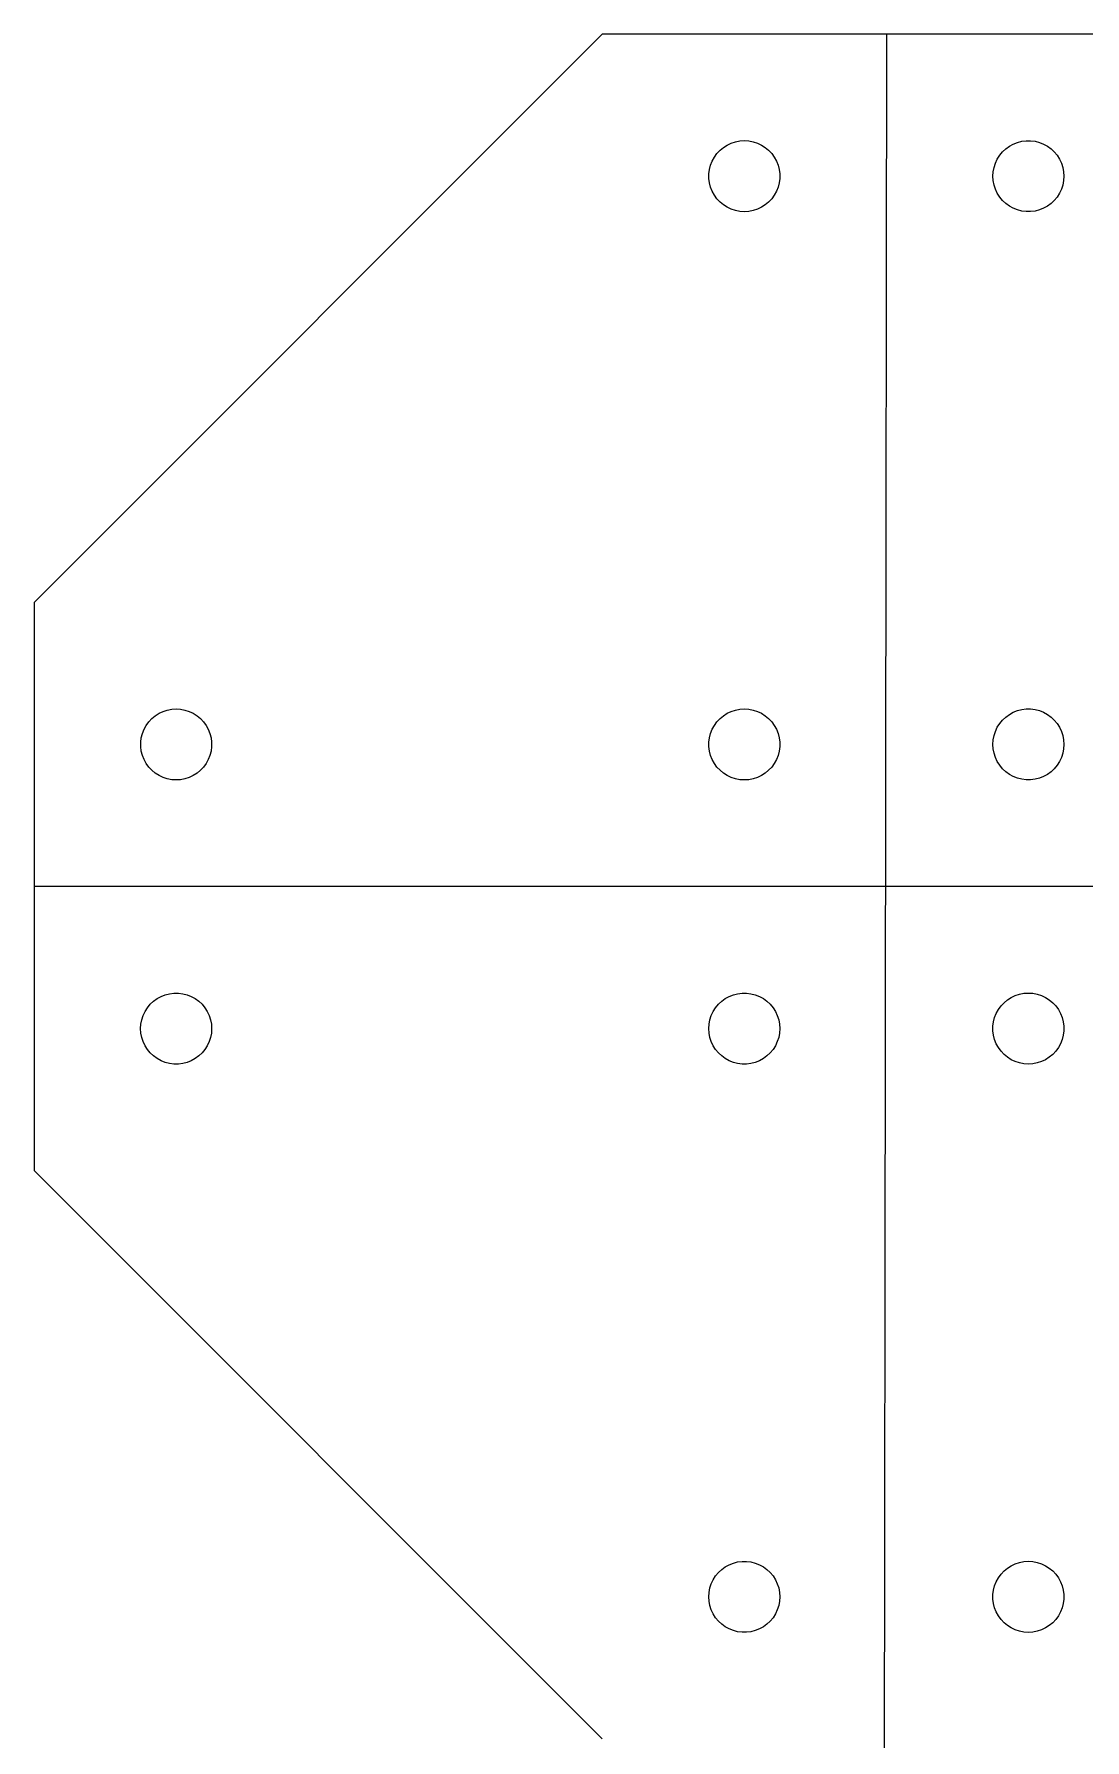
# Model space of a CAD drawing. Extents: x 0 to 490, y 0 to 241.
# Drawn here: x 0.4 to 74.4, y 120.2 to 240.3 of the extents above; entities that cross this region are included whole.
import ezdxf

# ---------------------------------------------------------------- set-up
doc = ezdxf.new("R2010")
doc.units = 0
doc.layers.add('LAYER_1', color=7, linetype='CONTINUOUS')

msp = doc.modelspace()

# ---------------------------------------------------------------- linework, layer by layer
at = {"layer": 'LAYER_1', "color": 7}
for p, q in [((40.423332, 240.282221), (0.423333, 200.282222)), ((80.423332, 240.282215), (40.423332, 240.282221)), ((60.423332, 240.282221), (60.141104, 0.14111)), ((48.312527, 231.621822), (48.497044, 231.875822)), ((48.497044, 231.875822), (48.711928, 232.104623)), ((48.711928, 232.104623), (48.953821, 232.304721)), ((48.953821, 232.304721), (49.21894, 232.473022)), ((49.21894, 232.473022), (49.503025, 232.606623)), ((49.503025, 232.606623), (49.801645, 232.703623)), ((49.801645, 232.703623), (50.110029, 232.762522)), ((50.110029, 232.762522), (50.423324, 232.782221)), ((50.423324, 232.782221), (50.736675, 232.762522)), ((50.736675, 232.762522), (51.045059, 232.703623)), ((51.045059, 232.703623), (51.34365, 232.606623)), ((51.34365, 232.606623), (51.627735, 232.473022)), ((51.627735, 232.473022), (51.892798, 232.304721)), ((51.892798, 232.304721), (52.134719, 232.104623)), ((52.134719, 232.104623), (52.349603, 231.875822)), ((52.349603, 231.875822), (52.534148, 231.621822)), ((68.232552, 231.486615), (68.400782, 231.751715)), ((68.400782, 231.751715), (68.600902, 231.993616)), ((68.600902, 231.993616), (68.829762, 232.208514)), ((68.829762, 232.208514), (69.083762, 232.393014)), ((69.083762, 232.393014), (69.358882, 232.544314)), ((69.358882, 232.544314), (69.650782, 232.659816)), ((69.650782, 232.659816), (69.954872, 232.737915)), ((69.954872, 232.737915), (70.266352, 232.777314)), ((70.266352, 232.777314), (70.580332, 232.777314)), ((70.580332, 232.777314), (70.891732, 232.737915)), ((70.891732, 232.737915), (71.195832, 232.659816)), ((71.195832, 232.659816), (71.487732, 232.544314)), ((71.487732, 232.544314), (71.762932, 232.393014)), ((71.762932, 232.393014), (72.016932, 232.208514)), ((72.016932, 232.208514), (72.245732, 231.993616)), ((72.245732, 231.993616), (72.445832, 231.751715)), ((72.445832, 231.751715), (72.614132, 231.486615)), ((47.928225, 230.439221), (47.967623, 230.750622)), ((47.967623, 230.750622), (48.045743, 231.054722)), ((48.045743, 231.054722), (48.161228, 231.346622)), ((48.161228, 231.346622), (48.312527, 231.621822)), ((52.534148, 231.621822), (52.685391, 231.346622)), ((52.685391, 231.346622), (52.800989, 231.054722)), ((52.800989, 231.054722), (52.879052, 230.750622)), ((52.879052, 230.750622), (52.918394, 230.439221)), ((67.923332, 230.282215), (67.943031, 230.595516)), ((67.943032, 230.595516), (68.001872, 230.903914)), ((68.001872, 230.903914), (68.098882, 231.202516)), ((68.098882, 231.202516), (68.232552, 231.486615)), ((72.614132, 231.486615), (72.747732, 231.202516)), ((72.747732, 231.202516), (72.844732, 230.903914)), ((72.844732, 230.903914), (72.903632, 230.595516)), ((72.903632, 230.595516), (72.923331, 230.282215)), ((47.928225, 230.125221), (47.928225, 230.439221)), ((47.967623, 229.813721), (47.928225, 230.125221)), ((48.045743, 229.50962), (47.967623, 229.813721)), ((48.161228, 229.217721), (48.045743, 229.50962)), ((52.800989, 229.50962), (52.685391, 229.217721)), ((52.879052, 229.813721), (52.800989, 229.50962)), ((52.918394, 230.125221), (52.879052, 229.813721)), ((52.918394, 230.439221), (52.918394, 230.125221)), ((67.943032, 229.968915), (67.923333, 230.282215)), ((68.001872, 229.660516), (67.943032, 229.968915)), ((68.098882, 229.361914), (68.001872, 229.660516)), ((68.232552, 229.077815), (68.098882, 229.361914)), ((72.747732, 229.361914), (72.614132, 229.077815)), ((72.844732, 229.660516), (72.747732, 229.361914)), ((72.903632, 229.968915), (72.844732, 229.660516)), ((72.923332, 230.282215), (72.903633, 229.968915)), ((48.312527, 228.942622), (48.161228, 229.217721)), ((48.497044, 228.688622), (48.312527, 228.942622)), ((48.711928, 228.459822), (48.497044, 228.688622)), ((48.953821, 228.259622), (48.711928, 228.459822)), ((49.21894, 228.091423), (48.953821, 228.259622)), ((51.892798, 228.259622), (51.627735, 228.091423)), ((52.134719, 228.459822), (51.892798, 228.259622)), ((52.349603, 228.688622), (52.134719, 228.459822)), ((52.534148, 228.942622), (52.349603, 228.688622)), ((52.685391, 229.217721), (52.534148, 228.942622)), ((68.400782, 228.812715), (68.232552, 229.077815)), ((68.600902, 228.570814), (68.400782, 228.812715)), ((68.829762, 228.355916), (68.600902, 228.570814)), ((69.083762, 228.171416), (68.829762, 228.355916)), ((69.358882, 228.020114), (69.083762, 228.171416)), ((71.762932, 228.171416), (71.487732, 228.020114)), ((72.016932, 228.355916), (71.762932, 228.171416)), ((72.245732, 228.570814), (72.016932, 228.355916)), ((72.445832, 228.812715), (72.245732, 228.570814)), ((72.614132, 229.077815), (72.445832, 228.812715)), ((49.503025, 227.957822), (49.21894, 228.091423)), ((49.801645, 227.860723), (49.503025, 227.957822)), ((50.110029, 227.801922), (49.801645, 227.860723)), ((50.423324, 227.782223), (50.110029, 227.801922)), ((50.736675, 227.801922), (50.423324, 227.782223)), ((51.045059, 227.860723), (50.736675, 227.801922)), ((51.34365, 227.957822), (51.045059, 227.860723)), ((51.627735, 228.091423), (51.34365, 227.957822)), ((69.650782, 227.904515), (69.358882, 228.020114)), ((69.954872, 227.826515), (69.650782, 227.904515)), ((70.266352, 227.787114), (69.954872, 227.826515)), ((70.580332, 227.787114), (70.266352, 227.787114)), ((70.891732, 227.826515), (70.580332, 227.787114)), ((71.195832, 227.904515), (70.891732, 227.826515)), ((71.487732, 228.020114), (71.195832, 227.904515)), ((0.423333, 200.282222), (0.423333, 160.282231)), ((8.711932, 192.104622), (8.953833, 192.304722)), ((8.953833, 192.304722), (9.218933, 192.473022)), ((9.218933, 192.473022), (9.503032, 192.606622)), ((9.503032, 192.606622), (9.801634, 192.703622)), ((9.801634, 192.703622), (10.110033, 192.762522)), ((10.110033, 192.762522), (10.423333, 192.782221)), ((10.423333, 192.782222), (10.736634, 192.762523)), ((10.736634, 192.762522), (11.045032, 192.703622)), ((11.045032, 192.703622), (11.343634, 192.606622)), ((11.343634, 192.606622), (11.627733, 192.473022)), ((11.627733, 192.473022), (11.892833, 192.304722)), ((11.892833, 192.304722), (12.134734, 192.104622)), ((48.711928, 192.104622), (48.953821, 192.304722)), ((48.953821, 192.304722), (49.21894, 192.473022)), ((49.21894, 192.473022), (49.503025, 192.606622)), ((49.503025, 192.606622), (49.801645, 192.703622)), ((49.801645, 192.703622), (50.110029, 192.762522)), ((50.110029, 192.762522), (50.423324, 192.782221)), ((50.423324, 192.782222), (50.736675, 192.762523)), ((50.736675, 192.762522), (51.045059, 192.703622)), ((51.045059, 192.703622), (51.34365, 192.606622)), ((51.34365, 192.606622), (51.627735, 192.473022)), ((51.627735, 192.473022), (51.892798, 192.304722)), ((51.892798, 192.304722), (52.134719, 192.104622)), ((68.600902, 191.99362), (68.829762, 192.208504)), ((68.829762, 192.208504), (69.083762, 192.393021)), ((69.083762, 192.393021), (69.358882, 192.54432)), ((69.358882, 192.54432), (69.650782, 192.659806)), ((69.650782, 192.659806), (69.954872, 192.737925)), ((69.954872, 192.737925), (70.266352, 192.777323)), ((70.266352, 192.777323), (70.580332, 192.777323)), ((70.580332, 192.777323), (70.891732, 192.737925)), ((70.891732, 192.737925), (71.195832, 192.659806)), ((71.195832, 192.659806), (71.487732, 192.54432)), ((71.487732, 192.54432), (71.762932, 192.393021)), ((71.762932, 192.393021), (72.016932, 192.208504)), ((72.016932, 192.208504), (72.245732, 191.99362)), ((7.967633, 190.750622), (8.045732, 191.054722)), ((8.045732, 191.054722), (8.161234, 191.346622)), ((8.161234, 191.346622), (8.312534, 191.621822)), ((8.312534, 191.621822), (8.497034, 191.875822)), ((8.497034, 191.875822), (8.711932, 192.104622)), ((12.134734, 192.104622), (12.349632, 191.875822)), ((12.349632, 191.875822), (12.534132, 191.621822)), ((12.534132, 191.621822), (12.685435, 191.346622)), ((12.685435, 191.346622), (12.801033, 191.054722)), ((12.801033, 191.054722), (12.879033, 190.750622)), ((47.967623, 190.750622), (48.045743, 191.054722)), ((48.045743, 191.054722), (48.161228, 191.346622)), ((48.161228, 191.346622), (48.312527, 191.621822)), ((48.312527, 191.621822), (48.497044, 191.875822)), ((48.497044, 191.875822), (48.711928, 192.104622)), ((52.134719, 192.104622), (52.349603, 191.875822)), ((52.349603, 191.875822), (52.534148, 191.621822)), ((52.534148, 191.621822), (52.685391, 191.346622)), ((52.685391, 191.346622), (52.800989, 191.054722)), ((52.800989, 191.054722), (52.879052, 190.750622)), ((68.001872, 190.903904), (68.098882, 191.202523)), ((68.098882, 191.202523), (68.232552, 191.486608)), ((68.232552, 191.486608), (68.400782, 191.751727)), ((68.400782, 191.751727), (68.600902, 191.99362)), ((72.245732, 191.99362), (72.445832, 191.751727)), ((72.445832, 191.751727), (72.614132, 191.486608)), ((72.614132, 191.486608), (72.747732, 191.202523)), ((72.747732, 191.202523), (72.844732, 190.903904)), ((7.928235, 190.439222), (7.967633, 190.750622)), ((7.928235, 190.125242), (7.928235, 190.439222)), ((7.967633, 189.813762), (7.928235, 190.125242)), ((8.045732, 189.509672), (7.967633, 189.813762)), ((12.879033, 189.813762), (12.801033, 189.509672)), ((12.879033, 190.750622), (12.918434, 190.439222)), ((12.918434, 190.125242), (12.879033, 189.813762)), ((12.918434, 190.439222), (12.918434, 190.125242)), ((47.928225, 190.439222), (47.967623, 190.750622)), ((47.928225, 190.125242), (47.928225, 190.439222)), ((47.967623, 189.813762), (47.928225, 190.125242)), ((48.045743, 189.509672), (47.967623, 189.813762)), ((52.879052, 189.813762), (52.800989, 189.509672)), ((52.879052, 190.750622), (52.918394, 190.439222)), ((52.918394, 190.125242), (52.879052, 189.813762)), ((52.918394, 190.439222), (52.918394, 190.125242)), ((67.923332, 190.282225), (67.943031, 190.595519)), ((67.943032, 189.968873), (67.923333, 190.282225)), ((67.943032, 190.595519), (68.001872, 190.903904)), ((68.001872, 189.660489), (67.943032, 189.968873)), ((72.844732, 190.903904), (72.903632, 190.595519)), ((72.903632, 189.968873), (72.844732, 189.660489)), ((72.903632, 190.595519), (72.923331, 190.282225)), ((72.923332, 190.282225), (72.903633, 189.968873)), ((8.161234, 189.217772), (8.045732, 189.509672)), ((8.312534, 188.942652), (8.161234, 189.217772)), ((8.497034, 188.688652), (8.312534, 188.942652)), ((8.711932, 188.459792), (8.497034, 188.688652)), ((12.349632, 188.688652), (12.134734, 188.459792)), ((12.534132, 188.942652), (12.349632, 188.688652)), ((12.685435, 189.217772), (12.534132, 188.942652)), ((12.801033, 189.509672), (12.685435, 189.217772)), ((48.161228, 189.217772), (48.045743, 189.509672)), ((48.312527, 188.942652), (48.161228, 189.217772)), ((48.497044, 188.688652), (48.312527, 188.942652)), ((48.711928, 188.459792), (48.497044, 188.688652)), ((52.349603, 188.688652), (52.134719, 188.459792)), ((52.534148, 188.942652), (52.349603, 188.688652)), ((52.685391, 189.217772), (52.534148, 188.942652)), ((52.800989, 189.509672), (52.685391, 189.217772)), ((68.098882, 189.361898), (68.001872, 189.660489)), ((68.232552, 189.077813), (68.098882, 189.361898)), ((68.400782, 188.81275), (68.232552, 189.077813)), ((68.600902, 188.570829), (68.400782, 188.81275)), ((68.829762, 188.355945), (68.600902, 188.570829)), ((72.245732, 188.570829), (72.016932, 188.355945)), ((72.445832, 188.81275), (72.245732, 188.570829)), ((72.614132, 189.077813), (72.445832, 188.81275)), ((72.747732, 189.361898), (72.614132, 189.077813)), ((72.844732, 189.660489), (72.747732, 189.361898)), ((8.953833, 188.259672), (8.711932, 188.459792)), ((9.218933, 188.091442), (8.953833, 188.259672)), ((9.503032, 187.957772), (9.218933, 188.091442)), ((9.801634, 187.860762), (9.503032, 187.957772)), ((10.110033, 187.801922), (9.801634, 187.860762)), ((10.423333, 187.782222), (10.110033, 187.801921)), ((10.736634, 187.801922), (10.423333, 187.782223)), ((11.045032, 187.860762), (10.736634, 187.801922)), ((11.343634, 187.957772), (11.045032, 187.860762)), ((11.627733, 188.091442), (11.343634, 187.957772)), ((11.892833, 188.259672), (11.627733, 188.091442)), ((12.134734, 188.459792), (11.892833, 188.259672)), ((48.953821, 188.259672), (48.711928, 188.459792)), ((49.21894, 188.091442), (48.953821, 188.259672)), ((49.503025, 187.957772), (49.21894, 188.091442)), ((49.801645, 187.860762), (49.503025, 187.957772)), ((50.110029, 187.801922), (49.801645, 187.860762)), ((50.423324, 187.782222), (50.110029, 187.801921)), ((50.736675, 187.801922), (50.423324, 187.782223)), ((51.045059, 187.860762), (50.736675, 187.801922)), ((51.34365, 187.957772), (51.045059, 187.860762)), ((51.627735, 188.091442), (51.34365, 187.957772)), ((51.892798, 188.259672), (51.627735, 188.091442)), ((52.134719, 188.459792), (51.892798, 188.259672)), ((69.083762, 188.1714), (68.829762, 188.355945)), ((69.358882, 188.020157), (69.083762, 188.1714)), ((69.650782, 187.904559), (69.358882, 188.020157)), ((69.954872, 187.826496), (69.650782, 187.904559)), ((70.266352, 187.787154), (69.954872, 187.826496)), ((70.580332, 187.787154), (70.266352, 187.787154)), ((70.891732, 187.826496), (70.580332, 187.787154)), ((71.195832, 187.904559), (70.891732, 187.826496)), ((71.487732, 188.020157), (71.195832, 187.904559)), ((71.762932, 188.1714), (71.487732, 188.020157)), ((72.016932, 188.355945), (71.762932, 188.1714)), ((120.423325, 180.282216), (0.423333, 180.28223)), ((8.232532, 171.486634), (8.400833, 171.751697)), ((8.400833, 171.751697), (8.600931, 171.993618)), ((8.600931, 171.993618), (8.829731, 172.208502)), ((8.829731, 172.208502), (9.083731, 172.393047)), ((9.083731, 172.393047), (9.358932, 172.54429)), ((9.358932, 172.54429), (9.650832, 172.659888)), ((9.650832, 172.659888), (9.954932, 172.737951)), ((9.954932, 172.737951), (10.266333, 172.777292)), ((10.266333, 172.777292), (10.580333, 172.777292)), ((10.580333, 172.777292), (10.891833, 172.737951)), ((10.891833, 172.737951), (11.195933, 172.659888)), ((11.195933, 172.659888), (11.487833, 172.54429)), ((11.487833, 172.54429), (11.762932, 172.393047)), ((11.762932, 172.393047), (12.016932, 172.208502)), ((12.016932, 172.208502), (12.245732, 171.993618)), ((12.245732, 171.993618), (12.445932, 171.751697)), ((12.445932, 171.751697), (12.614131, 171.486634)), ((48.232532, 171.486634), (48.400832, 171.751697)), ((48.400832, 171.751697), (48.600932, 171.993618)), ((48.600932, 171.993618), (48.829732, 172.208502)), ((48.829732, 172.208502), (49.083732, 172.393047)), ((49.083732, 172.393047), (49.358932, 172.54429)), ((49.358932, 172.54429), (49.650832, 172.659888)), ((49.650832, 172.659888), (49.954932, 172.737951)), ((49.954932, 172.737951), (50.266332, 172.777292)), ((50.266332, 172.777292), (50.580312, 172.777292)), ((50.580312, 172.777292), (50.891792, 172.737951)), ((50.891792, 172.737951), (51.195882, 172.659888)), ((51.195882, 172.659888), (51.487782, 172.54429)), ((51.487782, 172.54429), (51.762902, 172.393047)), ((51.762902, 172.393047), (52.016902, 172.208502)), ((52.016902, 172.208502), (52.245762, 171.993618)), ((52.245762, 171.993618), (52.445882, 171.751697)), ((52.445882, 171.751697), (52.614112, 171.486634)), ((68.31251, 171.621786), (68.497055, 171.875786)), ((68.497055, 171.875786), (68.711939, 172.104646)), ((68.711939, 172.104646), (68.95386, 172.304766)), ((68.95386, 172.304766), (69.218923, 172.472996)), ((69.218923, 172.472996), (69.503008, 172.606666)), ((69.503008, 172.606666), (69.801599, 172.703676)), ((69.801599, 172.703676), (70.109983, 172.762516)), ((70.109983, 172.762516), (70.423334, 172.782216)), ((70.423334, 172.782216), (70.736629, 172.762517)), ((70.736629, 172.762516), (71.045014, 172.703676)), ((71.045014, 172.703676), (71.343633, 172.606666)), ((71.343633, 172.606666), (71.627718, 172.472996)), ((71.627718, 172.472996), (71.892837, 172.304766)), ((71.892837, 172.304766), (72.13473, 172.104646)), ((72.13473, 172.104646), (72.349614, 171.875786)), ((72.349614, 171.875786), (72.534131, 171.621786)), ((7.923332, 170.282222), (7.943032, 170.595574)), ((7.943032, 170.595574), (8.001931, 170.903958)), ((8.001931, 170.903958), (8.098931, 171.202549)), ((8.098931, 171.202549), (8.232532, 171.486634)), ((12.614131, 171.486634), (12.747732, 171.202549)), ((12.747732, 171.202549), (12.844831, 170.903958)), ((12.844831, 170.903958), (12.903632, 170.595574)), ((12.903632, 170.595574), (12.923331, 170.282222)), ((47.923332, 170.282222), (47.943031, 170.595574)), ((47.943032, 170.595574), (48.001932, 170.903958)), ((48.001932, 170.903958), (48.098932, 171.202549)), ((48.098932, 171.202549), (48.232532, 171.486634)), ((52.614112, 171.486634), (52.747782, 171.202549)), ((52.747782, 171.202549), (52.844792, 170.903958)), ((52.844792, 170.903958), (52.903632, 170.595574)), ((52.903632, 170.595574), (52.923331, 170.282222)), ((67.928264, 170.439196), (67.967606, 170.750676)), ((67.967606, 170.750676), (68.045669, 171.054766)), ((68.045669, 171.054766), (68.161267, 171.346666)), ((68.161267, 171.346666), (68.31251, 171.621786)), ((72.534131, 171.621786), (72.68543, 171.346666)), ((72.68543, 171.346666), (72.800916, 171.054766)), ((72.800916, 171.054766), (72.879035, 170.750676)), ((72.879035, 170.750676), (72.918433, 170.439196)), ((7.943032, 169.968927), (7.923332, 170.282222)), ((8.001931, 169.660543), (7.943032, 169.968927)), ((8.098931, 169.361924), (8.001931, 169.660543)), ((8.232532, 169.077839), (8.098931, 169.361924)), ((12.747732, 169.361924), (12.614131, 169.077839)), ((12.844831, 169.660543), (12.747732, 169.361924)), ((12.903632, 169.968927), (12.844831, 169.660543)), ((12.923331, 170.282222), (12.903632, 169.968927)), ((47.943032, 169.968927), (47.923333, 170.282222)), ((48.001932, 169.660543), (47.943032, 169.968927)), ((48.098932, 169.361924), (48.001932, 169.660543)), ((48.232532, 169.077839), (48.098932, 169.361924)), ((52.747782, 169.361924), (52.614112, 169.077839)), ((52.844792, 169.660543), (52.747782, 169.361924)), ((52.903632, 169.968927), (52.844792, 169.660543)), ((52.923332, 170.282222), (52.903633, 169.968927)), ((67.928264, 170.125216), (67.928264, 170.439196)), ((67.967606, 169.813816), (67.928264, 170.125216)), ((68.045669, 169.509716), (67.967606, 169.813816)), ((68.161267, 169.217816), (68.045669, 169.509716)), ((72.800916, 169.509716), (72.68543, 169.217816)), ((72.879035, 169.813816), (72.800916, 169.509716)), ((72.918433, 170.125216), (72.879035, 169.813816)), ((72.918433, 170.439196), (72.918433, 170.125216)), ((8.400833, 168.812719), (8.232532, 169.077839)), ((8.600931, 168.570827), (8.400833, 168.812719)), ((8.829731, 168.355943), (8.600931, 168.570827)), ((9.083731, 168.171426), (8.829731, 168.355943)), ((9.358932, 168.020126), (9.083731, 168.171426)), ((11.762932, 168.171426), (11.487833, 168.020126)), ((12.016932, 168.355943), (11.762932, 168.171426)), ((12.245732, 168.570827), (12.016932, 168.355943)), ((12.445932, 168.812719), (12.245732, 168.570827)), ((12.614131, 169.077839), (12.445932, 168.812719)), ((48.400832, 168.812719), (48.232532, 169.077839)), ((48.600932, 168.570827), (48.400832, 168.812719)), ((48.829732, 168.355943), (48.600932, 168.570827)), ((49.083732, 168.171426), (48.829732, 168.355943)), ((49.358932, 168.020126), (49.083732, 168.171426)), ((51.762902, 168.171426), (51.487782, 168.020126)), ((52.016902, 168.355943), (51.762902, 168.171426)), ((52.245762, 168.570827), (52.016902, 168.355943)), ((52.445882, 168.812719), (52.245762, 168.570827)), ((52.614112, 169.077839), (52.445882, 168.812719)), ((68.31251, 168.942616), (68.161267, 169.217816)), ((68.497055, 168.688616), (68.31251, 168.942616)), ((68.711939, 168.459816), (68.497055, 168.688616)), ((68.95386, 168.259716), (68.711939, 168.459816)), ((69.218923, 168.091416), (68.95386, 168.259716)), ((71.892837, 168.259716), (71.627718, 168.091416)), ((72.13473, 168.459816), (71.892837, 168.259716)), ((72.349614, 168.688616), (72.13473, 168.459816)), ((72.534131, 168.942616), (72.349614, 168.688616)), ((72.68543, 169.217816), (72.534131, 168.942616)), ((9.650832, 167.904641), (9.358932, 168.020126)), ((9.954932, 167.826522), (9.650832, 167.904641)), ((10.266333, 167.787124), (9.954932, 167.826522)), ((10.580333, 167.787124), (10.266333, 167.787124)), ((10.891833, 167.826522), (10.580333, 167.787124)), ((11.195933, 167.904641), (10.891833, 167.826522)), ((11.487833, 168.020126), (11.195933, 167.904641)), ((49.650832, 167.904641), (49.358932, 168.020126)), ((49.954932, 167.826522), (49.650832, 167.904641)), ((50.266332, 167.787124), (49.954932, 167.826522)), ((50.580312, 167.787124), (50.266332, 167.787124)), ((50.891792, 167.826522), (50.580312, 167.787124)), ((51.195882, 167.904641), (50.891792, 167.826522)), ((51.487782, 168.020126), (51.195882, 167.904641)), ((69.503008, 167.957816), (69.218923, 168.091416)), ((69.801599, 167.860816), (69.503008, 167.957816)), ((70.109983, 167.801916), (69.801599, 167.860816)), ((70.423334, 167.782216), (70.109983, 167.801915)), ((70.736629, 167.801916), (70.423334, 167.782217)), ((71.045014, 167.860816), (70.736629, 167.801916)), ((71.343633, 167.957816), (71.045014, 167.860816)), ((71.627718, 168.091416), (71.343633, 167.957816)), ((0.423333, 160.282231), (40.423332, 120.282232)), ((48.600932, 131.993633), (48.829732, 132.208531)), ((48.829732, 132.208531), (49.083732, 132.393031)), ((49.083732, 132.393031), (49.358932, 132.544333)), ((49.358932, 132.544333), (49.650832, 132.659931)), ((49.650832, 132.659931), (49.954932, 132.737932)), ((49.954932, 132.737932), (50.266332, 132.777333)), ((50.266332, 132.777333), (50.580312, 132.777333)), ((50.580312, 132.777333), (50.891792, 132.737932)), ((50.891792, 132.737932), (51.195882, 132.659931)), ((51.195882, 132.659931), (51.487782, 132.544333)), ((51.487782, 132.544333), (51.762902, 132.393031)), ((51.762902, 132.393031), (52.016902, 132.208531)), ((52.016902, 132.208531), (52.245762, 131.993633)), ((68.497055, 131.875816), (68.711939, 132.104617)), ((68.711939, 132.104617), (68.95386, 132.304817)), ((68.95386, 132.304817), (69.218923, 132.473016)), ((69.218923, 132.473016), (69.503008, 132.606617)), ((69.503008, 132.606617), (69.801599, 132.703715)), ((69.801599, 132.703715), (70.109983, 132.762516)), ((70.109983, 132.762516), (70.423334, 132.782215)), ((70.423334, 132.782215), (70.736629, 132.762516)), ((70.736629, 132.762516), (71.045014, 132.703715)), ((71.045014, 132.703715), (71.343633, 132.606617)), ((71.343633, 132.606617), (71.627718, 132.473016)), ((71.627718, 132.473016), (71.892837, 132.304817)), ((71.892837, 132.304817), (72.13473, 132.104617)), ((72.13473, 132.104617), (72.349614, 131.875816)), ((47.943032, 130.595532), (48.001932, 130.903931)), ((48.001932, 130.903931), (48.098932, 131.202533)), ((48.098932, 131.202533), (48.232532, 131.486632)), ((48.232532, 131.486632), (48.400832, 131.751732)), ((48.400832, 131.751732), (48.600932, 131.993633)), ((52.245762, 131.993633), (52.445882, 131.751732)), ((52.445882, 131.751732), (52.614112, 131.486632)), ((52.614112, 131.486632), (52.747782, 131.202533)), ((52.747782, 131.202533), (52.844792, 130.903931)), ((52.844792, 130.903931), (52.903632, 130.595532)), ((67.967606, 130.750718), (68.045669, 131.054818)), ((68.045669, 131.054818), (68.161267, 131.346717)), ((68.161267, 131.346717), (68.31251, 131.621816)), ((68.31251, 131.621816), (68.497055, 131.875816)), ((72.349614, 131.875816), (72.534131, 131.621816)), ((72.534131, 131.621816), (72.68543, 131.346717)), ((72.68543, 131.346717), (72.800916, 131.054818)), ((72.800916, 131.054818), (72.879035, 130.750718)), ((47.923332, 130.282232), (47.943031, 130.595532)), ((47.943032, 129.968931), (47.923333, 130.282232)), ((48.001932, 129.660533), (47.943032, 129.968931)), ((52.903632, 129.968931), (52.844792, 129.660533)), ((52.903632, 130.595532), (52.923331, 130.282232)), ((52.923332, 130.282232), (52.903633, 129.968931)), ((67.928264, 130.439218), (67.967606, 130.750718)), ((67.928264, 130.125217), (67.928264, 130.439218)), ((67.967606, 129.813816), (67.928264, 130.125217)), ((68.045669, 129.509716), (67.967606, 129.813816)), ((72.879035, 129.813816), (72.800916, 129.509716)), ((72.879035, 130.750718), (72.918433, 130.439218)), ((72.918433, 130.125217), (72.879035, 129.813816)), ((72.918433, 130.439218), (72.918433, 130.125217)), ((48.098932, 129.36193), (48.001932, 129.660533)), ((48.232532, 129.077831), (48.098932, 129.36193)), ((48.400832, 128.812732), (48.232532, 129.077831)), ((48.600932, 128.57083), (48.400832, 128.812732)), ((48.829732, 128.355932), (48.600932, 128.57083)), ((52.245762, 128.57083), (52.016902, 128.355932)), ((52.445882, 128.812732), (52.245762, 128.57083)), ((52.614112, 129.077831), (52.445882, 128.812732)), ((52.747782, 129.36193), (52.614112, 129.077831)), ((52.844792, 129.660533), (52.747782, 129.36193)), ((68.161267, 129.217816), (68.045669, 129.509716)), ((68.31251, 128.942616), (68.161267, 129.217816)), ((68.497055, 128.688616), (68.31251, 128.942616)), ((68.711939, 128.459816), (68.497055, 128.688616)), ((72.349614, 128.688616), (72.13473, 128.459816)), ((72.534131, 128.942616), (72.349614, 128.688616)), ((72.68543, 129.217816), (72.534131, 128.942616)), ((72.800916, 129.509716), (72.68543, 129.217816)), ((49.083732, 128.171432), (48.829732, 128.355932)), ((49.358932, 128.020133), (49.083732, 128.171432)), ((49.650832, 127.904631), (49.358932, 128.020133)), ((49.954932, 127.826531), (49.650832, 127.904631)), ((50.266332, 127.787133), (49.954932, 127.826531)), ((50.580312, 127.787133), (50.266332, 127.787133)), ((50.891792, 127.826531), (50.580312, 127.787133)), ((51.195882, 127.904631), (50.891792, 127.826531)), ((51.487782, 128.020133), (51.195882, 127.904631)), ((51.762902, 128.171432), (51.487782, 128.020133)), ((52.016902, 128.355932), (51.762902, 128.171432)), ((68.95386, 128.259717), (68.711939, 128.459816)), ((69.218923, 128.091417), (68.95386, 128.259717)), ((69.503008, 127.957816), (69.218923, 128.091417)), ((69.801599, 127.860816), (69.503008, 127.957816)), ((70.109983, 127.801916), (69.801599, 127.860816)), ((70.423334, 127.782217), (70.109983, 127.801916)), ((70.736629, 127.801916), (70.423334, 127.782217)), ((71.045014, 127.860816), (70.736629, 127.801916)), ((71.343633, 127.957816), (71.045014, 127.860816)), ((71.627718, 128.091417), (71.343633, 127.957816)), ((71.892837, 128.259717), (71.627718, 128.091417)), ((72.13473, 128.459816), (71.892837, 128.259717))]:
    msp.add_line(p, q, dxfattribs=at)

doc.saveas('drawing.dxf')
